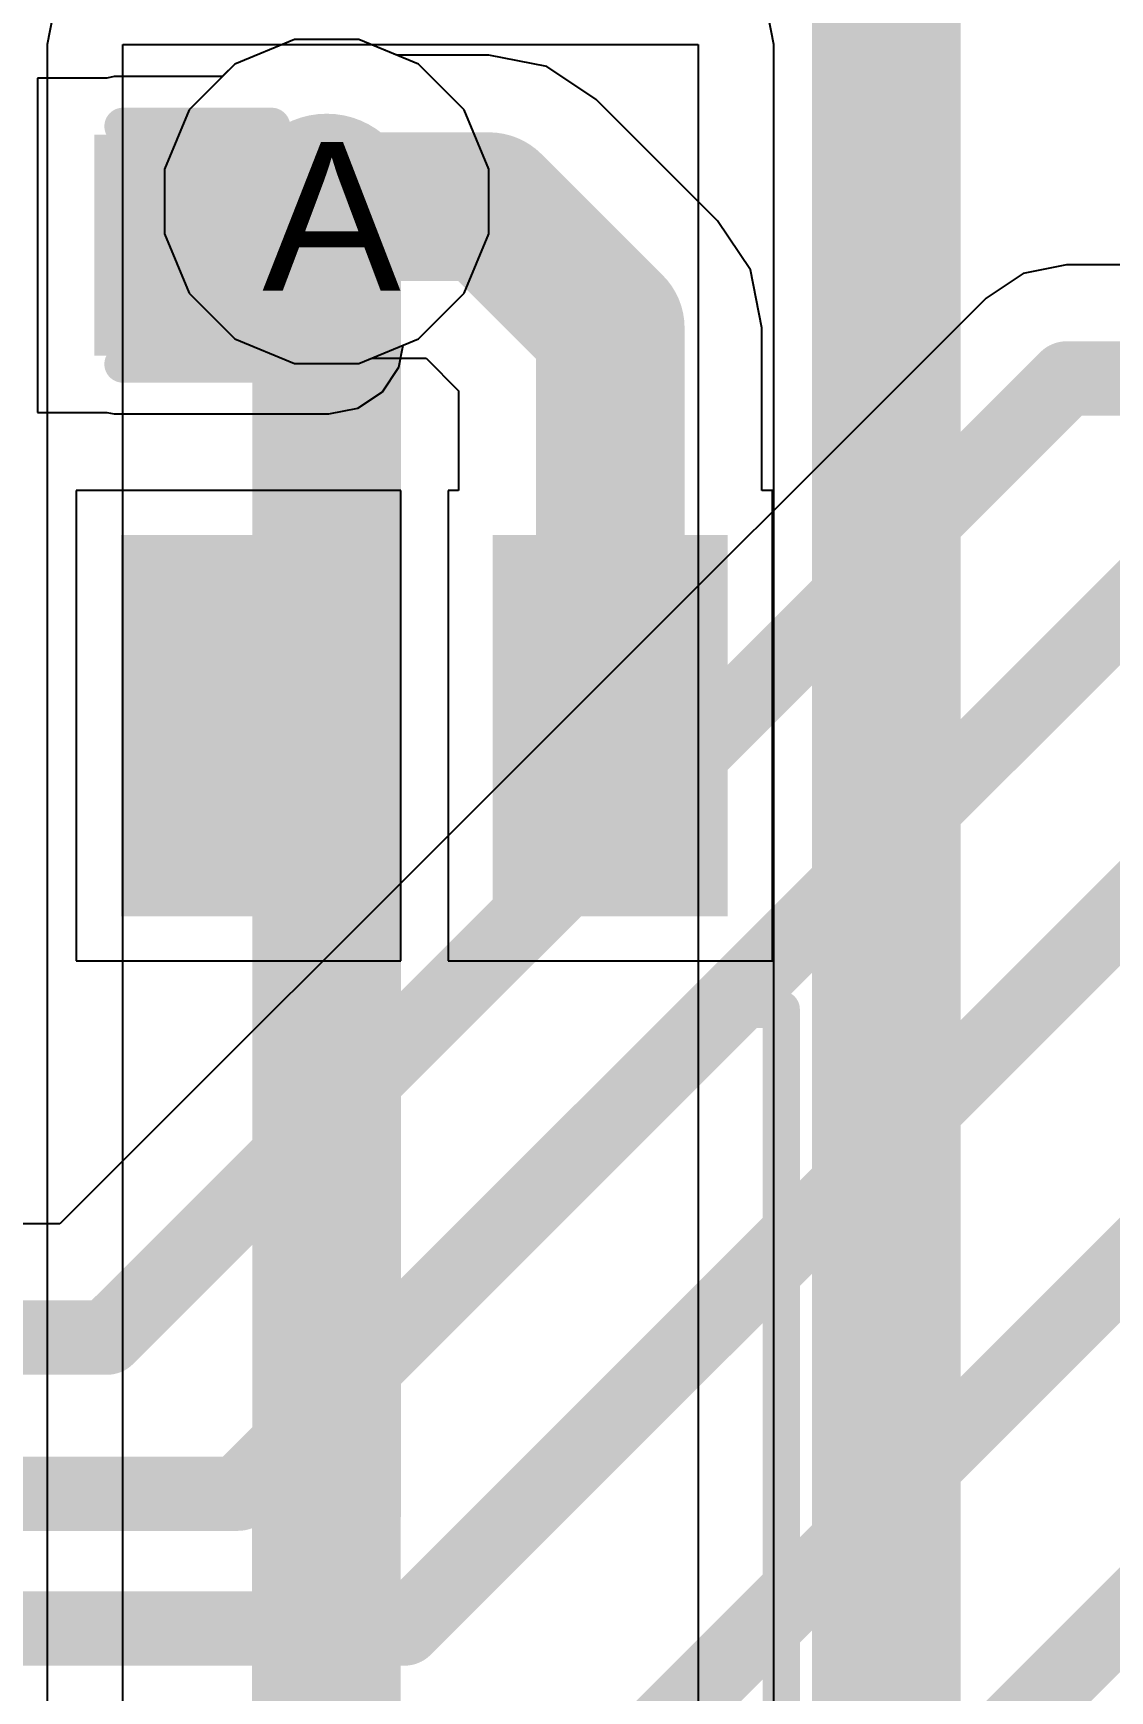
# Model space of a CAD drawing. Header units: inches. Extents: x 0 to 5271, y 0 to 5417.
# Drawn here: x 76.07 to 79.75, y 15.91 to 21.58 of the extents above; entities that cross this region are included whole.
import ezdxf

# ---------------------------------------------------------------- set-up
doc = ezdxf.new("R2010")
doc.units = ezdxf.units.IN
for name, color, linetype in [('Bottom Layer', 5, 'Continuous'), ('Bottom Overlay', 54, 'Continuous'), ('Bottom Paste', 16, 'Continuous'), ('Bottom Solder', 6, 'Continuous'), ('Drill Drawing', 1, 'Continuous'), ('L2_GND1', 16, 'Continuous'), ('L3_SIG1', 76, 'Continuous'), ('L4_PWR', 90, 'Continuous'), ('L5_GND2', 156, 'Continuous'), ('L6_SIG2', 130, 'Continuous'), ('L7_GND3', 216, 'Continuous'), ('Top Layer', 1, 'Continuous'), ('Top Overlay', 2, 'Continuous'), ('Top Paste', 8, 'Continuous'), ('Top Solder', 216, 'Continuous'), ('Via Holes', 16, 'Continuous')]:
    doc.layers.add(name, color=color, linetype=linetype)
doc.styles.add('Arial', font='', dxfattribs={"height": 0.2})
doc.styles.get('Arial').set_extended_font_data('Arial')

# ---------------------------------------------------------------- blocks, each defined once
blk = doc.blocks.new('C___0402_B_407')
at = {"layer": 'Bottom Layer'}
for points in [[(-0.24129492, 0.31749492), (-0.24129492, -0.31750508), (-0.69849492, -0.31750508), (-0.69849492, 0.31749492)], [(0.6985050799999999, 0.31749492), (0.6985050799999999, -0.31750508), (0.24130508, -0.31750508), (0.2413050799999999, 0.31749492)]]:
    blk.add_hatch(color=5, dxfattribs=at).paths.add_polyline_path(points)
at = {"layer": 'Bottom Paste'}
for points in [[(-0.24129492, 0.31749492), (-0.24129492, -0.31750508), (-0.69849492, -0.31750508), (-0.69849492, 0.31749492)], [(0.6985050799999999, 0.31749492), (0.6985050799999999, -0.31750508), (0.24130508, -0.31750508), (0.2413050799999999, 0.31749492)]]:
    blk.add_hatch(color=16, dxfattribs=at).paths.add_polyline_path(points)
at = {"layer": 'Bottom Solder'}
for points in [[(-0.18129504, 0.3774948), (-0.1812950399999999, -0.3775049599999999), (-0.7584947999999999, -0.3775049599999999), (-0.7584947999999999, 0.3774948)], [(0.75850496, 0.3774948), (0.75850496, -0.3775049599999999), (0.1813052, -0.3775049599999999), (0.1813051999999999, 0.3774948)]]:
    blk.add_hatch(color=6, dxfattribs=at).paths.add_polyline_path(points)
at = {"layer": 'Bottom Overlay'}
for points in [[(-0.27939492, 0.40639492, 0.127, 0.127, 0), (-0.78739492, 0.40639492, 0.127, 0.127, 0)], [(-0.78739492, 0.40639492, 0.127, 0.127, 0), (-0.78739492, -0.40640508, 0.127, 0.127, 0)], [(0.7874050799999999, 0.40639492, 0.127, 0.127, 0), (0.27940508, 0.40639492, 0.127, 0.127, 0)], [(0.7874050799999999, 0.40639492, 0.127, 0.127, 0), (0.7874050799999999, -0.40640508, 0.127, 0.127, 0)], [(-0.27939492, -0.40640508, 0.127, 0.127, 0), (-0.78739492, -0.40640508, 0.127, 0.127, 0)], [(0.7874050799999999, -0.40640508, 0.127, 0.127, 0), (0.27940508, -0.40640508, 0.127, 0.127, 0)]]:
    blk.add_lwpolyline(points, format="xyseb", dxfattribs=at)
for points in [[(-0.81914492, 0.40639492, 0.0635, 0.0635, 1), (-0.7556449199999999, 0.40639492, 0.0635, 0.0635, 1)], [(-0.81914492, 0.40639492, 0.0635, 0.0635, 1), (-0.7556449199999999, 0.40639492, 0.0635, 0.0635, 1)], [(-0.31114492, 0.40639492, 0.0635, 0.0635, 1), (-0.24764492, 0.40639492, 0.0635, 0.0635, 1)], [(0.24765508, 0.40639492, 0.0635, 0.0635, 1), (0.31115508, 0.40639492, 0.0635, 0.0635, 1)], [(0.75565508, 0.40639492, 0.0635, 0.0635, 1), (0.8191550799999999, 0.40639492, 0.0635, 0.0635, 1)], [(0.75565508, 0.40639492, 0.0635, 0.0635, 1), (0.8191550799999999, 0.40639492, 0.0635, 0.0635, 1)], [(-0.81914492, -0.40640508, 0.0635, 0.0635, 1), (-0.7556449199999999, -0.40640508, 0.0635, 0.0635, 1)], [(-0.81914492, -0.40640508, 0.0635, 0.0635, 1), (-0.7556449199999999, -0.40640508, 0.0635, 0.0635, 1)], [(-0.31114492, -0.40640508, 0.0635, 0.0635, 1), (-0.24764492, -0.40640508, 0.0635, 0.0635, 1)], [(0.24765508, -0.40640508, 0.0635, 0.0635, 1), (0.31115508, -0.40640508, 0.0635, 0.0635, 1)], [(0.75565508, -0.40640508, 0.0635, 0.0635, 1), (0.8191550799999999, -0.40640508, 0.0635, 0.0635, 1)], [(0.75565508, -0.40640508, 0.0635, 0.0635, 1), (0.8191550799999999, -0.40640508, 0.0635, 0.0635, 1)]]:
    blk.add_lwpolyline(points, format="xyseb", close=True, dxfattribs=at)
blk = doc.blocks.new('SOP_16_150____411')
at = {"layer": 'Top Layer'}
for points in [[(2.32500297, -2.8750133), (3.42500331, -2.8750133), (3.42500331, -3.4750121), (2.32500297, -3.4750121)], [(2.32500297, -4.1450133), (3.42500331, -4.1450133), (3.42500331, -4.745012099999999), (2.32500297, -4.745012099999999)]]:
    blk.add_hatch(color=1, dxfattribs=at).paths.add_polyline_path(points)
at = {"layer": 'Top Paste'}
for points in [[(2.32500297, -2.8750133), (3.42500331, -2.8750133), (3.42500331, -3.4750121), (2.32500297, -3.4750121)], [(2.32500297, -4.1450133), (3.42500331, -4.1450133), (3.42500331, -4.745012099999999), (2.32500297, -4.745012099999999)]]:
    blk.add_hatch(color=8, dxfattribs=at).paths.add_polyline_path(points)
at = {"layer": 'Top Solder'}
for points in [[(2.22340297, -2.7734133), (3.52660331, -2.7734133), (3.52660331, -3.5766121), (2.22340297, -3.5766121)], [(2.22340297, -4.0434133), (3.52660331, -4.0434133), (3.52660331, -4.8466121), (2.22340297, -4.8466121)]]:
    blk.add_hatch(color=216, dxfattribs=at).paths.add_polyline_path(points)
at = {"layer": 'Top Overlay'}
for points in [[(1.90497714, -4.876812699999999, 0.127, 0.127, 0), (1.90497714, -5.0292127, 0.127, 0.127, 0)], [(-1.90502286, -5.0292127, 0.127, 0.127, 0), (1.90497714, -5.0292127, 0.127, 0.127, 0)]]:
    blk.add_lwpolyline(points, format="xyseb", dxfattribs=at)
for points in [[(1.87322714, -4.876812699999999, 0.0635, 0.0635, 1), (1.93672714, -4.876812699999999, 0.0635, 0.0635, 1)], [(1.87322714, -5.0292127, 0.0635, 0.0635, 1), (1.93672714, -5.0292127, 0.0635, 0.0635, 1)], [(1.87322714, -5.0292127, 0.0635, 0.0635, 1), (1.93672714, -5.0292127, 0.0635, 0.0635, 1)]]:
    blk.add_lwpolyline(points, format="xyseb", close=True, dxfattribs=at)

msp = doc.modelspace()

# ---------------------------------------------------------------- hatches: boundary and pattern name
at = {"layer": 'Bottom Layer'}
h = msp.add_hatch(color=5, dxfattribs=at)
edge = h.paths.add_edge_path()
edge.add_arc((77.07375492, 21.00288408), 0.2999994, 0, 360)
msp.add_hatch(color=5, dxfattribs=at).paths.add_polyline_path([(77.08140032, 20.53587968), (77.08140032, 21.17087968), (76.34739112, 21.17087968), (76.34739112, 20.53587968)])
at = {"layer": 'L2_GND1'}
h = msp.add_hatch(color=16, dxfattribs=at)
edge = h.paths.add_edge_path()
edge.add_arc((77.07375492, 21.00288408), 0.2999994, 0, 360)
at = {"layer": 'L3_SIG1'}
h = msp.add_hatch(color=76, dxfattribs=at)
edge = h.paths.add_edge_path()
edge.add_arc((77.07375492, 21.00288408), 0.2999994, 0, 360)
at = {"layer": 'L4_PWR'}
h = msp.add_hatch(color=90, dxfattribs=at)
edge = h.paths.add_edge_path()
edge.add_arc((77.07375492, 21.00288408), 0.2999994, 0, 360)
at = {"layer": 'L5_GND2'}
h = msp.add_hatch(color=156, dxfattribs=at)
edge = h.paths.add_edge_path()
edge.add_arc((77.07375492, 21.00288408), 0.2999994, 0, 360)
at = {"layer": 'L6_SIG2'}
h = msp.add_hatch(color=130, dxfattribs=at)
edge = h.paths.add_edge_path()
edge.add_arc((77.07375492, 21.00288408), 0.2999994, 0, 360)
at = {"layer": 'L7_GND3'}
h = msp.add_hatch(color=216, dxfattribs=at)
edge = h.paths.add_edge_path()
edge.add_arc((77.07375492, 21.00288408), 0.2999994, 0, 360)
at = {"layer": 'Top Layer'}
h = msp.add_hatch(color=1, dxfattribs=at)
edge = h.paths.add_edge_path()
edge.add_arc((77.07375492, 21.00288408), 0.2999994, 0, 360)
at = {"layer": 'Via Holes'}
h = msp.add_hatch(color=7, dxfattribs=at)
edge = h.paths.add_edge_path()
edge.add_arc((77.07375492, 21.00288408), 0.1499997, 0, 360)

# ---------------------------------------------------------------- linework, layer by layer
at = {"layer": 'Bottom Layer'}
for p, q in [((76.96355702, 21.55688348), (76.75994046, 21.47254278)), ((77.18395281999999, 21.55688348), (76.96355702, 21.55688348)), ((77.38756938, 21.47254278), (77.18395281999999, 21.55688348)), ((76.3225042, 21.42490508), (76.08569492, 21.42490508)), ((76.08569492, 21.42490508), (76.08569492, 20.28190508)), ((76.34739112, 21.42985554), (76.3225042, 21.42490508)), ((76.71725321999999, 21.42985554), (76.34739112, 21.42985554)), ((76.75994046, 21.47254278), (76.71725321999999, 21.42985554)), ((77.54341362, 21.31669854), (77.38756938, 21.47254278)), ((77.62775432, 21.11308198), (77.54341362, 21.31669854)), ((77.62775432, 20.89268618), (77.62775432, 21.11308198)), ((77.54341362, 20.68906962), (77.62775432, 20.89268618)), ((77.38756938, 20.53322538), (77.54341362, 20.68906962)), ((77.32066323999999, 20.43677396), (77.33556288, 20.51168364)), ((77.33556288, 20.51168364), (77.38756938, 20.53322538)), ((77.26452416, 20.35275584), (77.32066323999999, 20.43677396)), ((77.18050604, 20.29661676), (77.26452416, 20.35275584)), ((77.08140032, 20.27690382), (77.18050604, 20.29661676)), ((76.08569492, 20.28190508), (76.32224766, 20.28190508)), ((76.32224766, 20.28190508), (76.34739112, 20.27690382)), ((76.34739112, 20.27690382), (77.08140032, 20.27690382))]:
    msp.add_line(p, q, dxfattribs=at)
at = {"layer": 'L2_GND1'}
for p, q in [((76.96355702, 21.55688348), (76.75994046, 21.47254278)), ((77.18395281999999, 21.55688348), (76.96355702, 21.55688348)), ((77.38756938, 21.47254278), (77.18395281999999, 21.55688348)), ((76.75994046, 21.47254278), (76.60409622, 21.31669854)), ((77.54341362, 21.31669854), (77.38756938, 21.47254278)), ((76.60409622, 21.31669854), (76.51975552, 21.11308198)), ((77.62775432, 21.11308198), (77.54341362, 21.31669854)), ((76.51975552, 21.11308198), (76.51975552, 20.89268618)), ((77.62775432, 20.89268618), (77.62775432, 21.11308198)), ((76.51975552, 20.89268618), (76.60409622, 20.68906962)), ((77.54341362, 20.68906962), (77.62775432, 20.89268618)), ((76.60409622, 20.68906962), (76.75994046, 20.53322538)), ((77.38756938, 20.53322538), (77.54341362, 20.68906962)), ((76.75994046, 20.53322538), (76.96355702, 20.44888468)), ((77.18395281999999, 20.44888468), (77.38756938, 20.53322538)), ((76.96355702, 20.44888468), (77.18395281999999, 20.44888468))]:
    msp.add_line(p, q, dxfattribs=at)
at = {"layer": 'L3_SIG1'}
for p, q in [((76.96355702, 21.55688348), (76.75994046, 21.47254278)), ((77.18395281999999, 21.55688348), (76.96355702, 21.55688348)), ((77.38756938, 21.47254278), (77.18395281999999, 21.55688348)), ((76.75994046, 21.47254278), (76.60409622, 21.31669854)), ((77.54341362, 21.31669854), (77.38756938, 21.47254278)), ((76.60409622, 21.31669854), (76.51975552, 21.11308198)), ((77.62775432, 21.11308198), (77.54341362, 21.31669854)), ((76.51975552, 21.11308198), (76.51975552, 20.89268618)), ((77.62775432, 20.89268618), (77.62775432, 21.11308198)), ((76.51975552, 20.89268618), (76.60409622, 20.68906962)), ((77.54341362, 20.68906962), (77.62775432, 20.89268618)), ((76.60409622, 20.68906962), (76.75994046, 20.53322538)), ((77.38756938, 20.53322538), (77.54341362, 20.68906962)), ((76.75994046, 20.53322538), (76.96355702, 20.44888468)), ((77.18395281999999, 20.44888468), (77.38756938, 20.53322538)), ((76.96355702, 20.44888468), (77.18395281999999, 20.44888468))]:
    msp.add_line(p, q, dxfattribs=at)
at = {"layer": 'L4_PWR'}
for p, q in [((76.13854216, 21.63830572), (76.11882922, 21.5392)), ((78.60148618, 21.5392), (78.58177323999999, 21.63830572)), ((76.11882922, 21.5392), (76.11882922, 15.44817586)), ((76.37780507999999, 15.1892), (76.37780507999999, 21.5392)), ((76.37780507999999, 21.5392), (78.34251032, 21.5392)), ((78.34251032, 21.5392), (78.34251032, 14.82691472)), ((78.60148618, 14.82691472), (78.60148618, 21.5392))]:
    msp.add_line(p, q, dxfattribs=at)
for points in [[(78.98601932, 11.58057628, 0.508, 0.508, 0), (78.98601932, 23.14194508, 0.508, 0.508, 0)], [(77.07375492, 16.52082548, 0.508, 0.508, 0), (77.07375492, 21.00288408, 0.508, 0.508, 0)], [(77.07253571999999, 16.51955548, 0.508, 0.508, 0), (77.07375492, 16.52082548, 0.508, 0.508, 0)], [(77.07253571999999, 13.01939992, 0.508, 0.508, 0), (77.07253571999999, 16.51955548, 0.508, 0.508, 0)]]:
    msp.add_lwpolyline(points, format="xyseb", dxfattribs=at)
for points in [[(76.94675492, 21.00288408, 0.254, 0.254, 1), (77.20075492, 21.00288408, 0.254, 0.254, 1)], [(76.94553572, 16.51955548, 0.254, 0.254, 1), (77.19953572, 16.51955548, 0.254, 0.254, 1)], [(76.94553572, 16.51955548, 0.254, 0.254, 1), (77.19953572, 16.51955548, 0.254, 0.254, 1)], [(76.94675492, 16.52082548, 0.254, 0.254, 1), (77.20075492, 16.52082548, 0.254, 0.254, 1)], [(76.94675492, 16.52082548, 0.254, 0.254, 1), (77.20075492, 16.52082548, 0.254, 0.254, 1)]]:
    msp.add_lwpolyline(points, format="xyseb", close=True, dxfattribs=at)
at = {"layer": 'L5_GND2'}
for p, q in [((76.96355702, 21.55688348), (76.75994046, 21.47254278)), ((77.18395281999999, 21.55688348), (76.96355702, 21.55688348)), ((77.38756938, 21.47254278), (77.18395281999999, 21.55688348)), ((76.75994046, 21.47254278), (76.60409622, 21.31669854)), ((77.54341362, 21.31669854), (77.38756938, 21.47254278)), ((76.60409622, 21.31669854), (76.51975552, 21.11308198)), ((77.62775432, 21.11308198), (77.54341362, 21.31669854)), ((76.51975552, 21.11308198), (76.51975552, 20.89268618)), ((77.62775432, 20.89268618), (77.62775432, 21.11308198)), ((76.51975552, 20.89268618), (76.60409622, 20.68906962)), ((77.54341362, 20.68906962), (77.62775432, 20.89268618)), ((76.60409622, 20.68906962), (76.75994046, 20.53322538)), ((77.38756938, 20.53322538), (77.54341362, 20.68906962)), ((76.75994046, 20.53322538), (76.96355702, 20.44888468)), ((77.18395281999999, 20.44888468), (77.38756938, 20.53322538)), ((76.96355702, 20.44888468), (77.18395281999999, 20.44888468))]:
    msp.add_line(p, q, dxfattribs=at)
at = {"layer": 'L6_SIG2'}
for p, q in [((76.96355702, 21.55688348), (76.75994046, 21.47254278)), ((77.18395281999999, 21.55688348), (76.96355702, 21.55688348)), ((77.38756938, 21.47254278), (77.18395281999999, 21.55688348)), ((76.75994046, 21.47254278), (76.60409622, 21.31669854)), ((77.54341362, 21.31669854), (77.38756938, 21.47254278)), ((76.60409622, 21.31669854), (76.51975552, 21.11308198)), ((77.62775432, 21.11308198), (77.54341362, 21.31669854)), ((76.51975552, 21.11308198), (76.51975552, 20.89268618)), ((77.62775432, 20.89268618), (77.62775432, 21.11308198)), ((76.51975552, 20.89268618), (76.60409622, 20.68906962)), ((77.54341362, 20.68906962), (77.62775432, 20.89268618)), ((79.45288402, 20.75697906), (79.32685683999999, 20.67277044)), ((79.6015426, 20.78654974), (79.45288402, 20.75697906)), ((80.63693042, 20.78654974), (79.6015426, 20.78654974)), ((76.60409622, 20.68906962), (76.75994046, 20.53322538)), ((77.38756938, 20.53322538), (77.54341362, 20.68906962)), ((79.32685683999999, 20.67277044), (76.16215146, 17.50806506)), ((76.75994046, 20.53322538), (76.96355702, 20.44888468)), ((77.18395281999999, 20.44888468), (77.38756938, 20.53322538)), ((76.96355702, 20.44888468), (77.18395281999999, 20.44888468)), ((76.16215146, 17.50806506), (73.93325828, 17.50806506))]:
    msp.add_line(p, q, dxfattribs=at)
for points in [[(76.32305792, 17.1196, 0.254, 0.254, 0), (79.6015426, 20.39808468, 0.254, 0.254, 0)], [(79.6015426, 20.39808468, 0.254, 0.254, 0), (81.03193852, 20.39808468, 0.254, 0.254, 0)], [(76.77200291999999, 16.5862, 0.254, 0.254, 0), (79.89661439999999, 19.71081148, 0.254, 0.254, 0)], [(77.3392662, 16.1252662, 0.254, 0.254, 0), (80.09981948, 18.88581948, 0.254, 0.254, 0)], [(78.00318664, 15.5702, 0.254, 0.254, 0), (80.56879492, 18.13580828, 0.254, 0.254, 0)], [(78.66495823999999, 15.0368, 0.254, 0.254, 0), (81.01395532, 17.38579708, 0.254, 0.254, 0)], [(72.03494864, 17.1196, 0.254, 0.254, 0), (76.32305792, 17.1196, 0.254, 0.254, 0)], [(72.77154863999999, 16.5862, 0.254, 0.254, 0), (76.77200291999999, 16.5862, 0.254, 0.254, 0)], [(73.5806123, 16.1252662, 0.254, 0.254, 0), (77.3392662, 16.1252662, 0.254, 0.254, 0)]]:
    msp.add_lwpolyline(points, format="xyseb", dxfattribs=at)
for points in [[(79.5380426, 20.39808468, 0.127, 0.127, 1), (79.66504259999999, 20.39808468, 0.127, 0.127, 1)], [(79.5380426, 20.39808468, 0.127, 0.127, 1), (79.66504259999999, 20.39808468, 0.127, 0.127, 1)], [(76.25955791999999, 17.1196, 0.127, 0.127, 1), (76.38655791999999, 17.1196, 0.127, 0.127, 1)], [(76.25955791999999, 17.1196, 0.127, 0.127, 1), (76.38655791999999, 17.1196, 0.127, 0.127, 1)], [(76.70850292, 16.5862, 0.127, 0.127, 1), (76.83550292, 16.5862, 0.127, 0.127, 1)], [(76.70850292, 16.5862, 0.127, 0.127, 1), (76.83550292, 16.5862, 0.127, 0.127, 1)], [(77.27576619999999, 16.1252662, 0.127, 0.127, 1), (77.4027662, 16.1252662, 0.127, 0.127, 1)], [(77.27576619999999, 16.1252662, 0.127, 0.127, 1), (77.4027662, 16.1252662, 0.127, 0.127, 1)]]:
    msp.add_lwpolyline(points, format="xyseb", close=True, dxfattribs=at)
at = {"layer": 'L7_GND3'}
for p, q in [((76.96355702, 21.55688348), (76.75994046, 21.47254278)), ((77.18395281999999, 21.55688348), (76.96355702, 21.55688348)), ((77.38756938, 21.47254278), (77.18395281999999, 21.55688348)), ((76.75994046, 21.47254278), (76.60409622, 21.31669854)), ((77.54341362, 21.31669854), (77.38756938, 21.47254278)), ((76.60409622, 21.31669854), (76.51975552, 21.11308198)), ((77.62775432, 21.11308198), (77.54341362, 21.31669854)), ((76.51975552, 21.11308198), (76.51975552, 20.89268618)), ((77.62775432, 20.89268618), (77.62775432, 21.11308198)), ((76.51975552, 20.89268618), (76.60409622, 20.68906962)), ((77.54341362, 20.68906962), (77.62775432, 20.89268618)), ((76.60409622, 20.68906962), (76.75994046, 20.53322538)), ((77.38756938, 20.53322538), (77.54341362, 20.68906962)), ((76.75994046, 20.53322538), (76.96355702, 20.44888468)), ((77.18395281999999, 20.44888468), (77.38756938, 20.53322538)), ((76.96355702, 20.44888468), (77.18395281999999, 20.44888468))]:
    msp.add_line(p, q, dxfattribs=at)
at = {"layer": 'Top Layer'}
for p, q in [((76.96355702, 21.55688348), (76.75994046, 21.47254278)), ((77.18395281999999, 21.55688348), (76.96355702, 21.55688348)), ((77.31347503999999, 21.5032336), (77.18395281999999, 21.55688348)), ((77.62803371999999, 21.5032336), (77.31347503999999, 21.5032336)), ((77.82624515999998, 21.46380772), (77.62803371999999, 21.5032336)), ((76.75994046, 21.47254278), (76.60409622, 21.31669854)), ((77.9942814, 21.35152956), (77.82624515999998, 21.46380772)), ((76.60409622, 21.31669854), (76.51975552, 21.11308198)), ((78.40875859999998, 20.93705236), (77.9942814, 21.35152956)), ((76.51975552, 21.11308198), (76.51975552, 20.89268618)), ((78.52103676, 20.76901866), (78.40875859999998, 20.93705236)), ((76.51975552, 20.89268618), (76.60409622, 20.68906962)), ((78.56046264, 20.57080468), (78.52103676, 20.76901866)), ((76.60409622, 20.68906962), (76.75994046, 20.53322538)), ((78.56046264, 20.01529398), (78.56046264, 20.57080468)), ((76.75994046, 20.53322538), (76.96355702, 20.44888468)), ((77.18395281999999, 20.44888468), (77.22848409999999, 20.46733016)), ((77.22848409999999, 20.46733016), (77.41349007999999, 20.46733016)), ((77.41349007999999, 20.46733016), (77.5245592, 20.35626104)), ((76.96355702, 20.44888468), (77.18395281999999, 20.44888468)), ((77.5245592, 20.35626104), (77.5245592, 20.01529398)), ((77.32651032, 20.01529398), (76.21851151999999, 20.01529398)), ((76.21851151999999, 20.01529398), (76.21851151999999, 18.40729618)), ((77.32651032, 18.40729618), (77.32651032, 20.01529398)), ((77.5245592, 20.01529398), (77.48851151999999, 20.01529398)), ((77.48851151999999, 20.01529398), (77.48851151999999, 18.40729618)), ((78.59651032, 20.01529398), (78.56046264, 20.01529398)), ((78.59651032, 18.40729618), (78.59651032, 20.01529398)), ((76.21851151999999, 18.40729618), (77.32651032, 18.40729618)), ((77.48851151999999, 18.40729618), (78.59651032, 18.40729618))]:
    msp.add_line(p, q, dxfattribs=at)
for points in [[(77.07375492, 21.00288408, 0.508, 0.508, 0), (77.09135712, 20.98528188, 0.508, 0.508, 0)], [(77.09135712, 20.98528188, 0.508, 0.508, 0), (77.62803371999999, 20.98528188, 0.508, 0.508, 0)], [(77.62803371999999, 20.98528188, 0.508, 0.508, 0), (78.04251092, 20.57080468, 0.508, 0.508, 0)], [(78.04251092, 19.21129508, 0.508, 0.508, 0), (78.04251092, 20.57080468, 0.508, 0.508, 0)]]:
    msp.add_lwpolyline(points, format="xyseb", dxfattribs=at)
for points in [[(76.94675492, 21.00288408, 0.254, 0.254, 1), (77.20075492, 21.00288408, 0.254, 0.254, 1)], [(76.96435711999999, 20.98528188, 0.254, 0.254, 1), (77.21835712, 20.98528188, 0.254, 0.254, 1)], [(76.96435711999999, 20.98528188, 0.254, 0.254, 1), (77.21835712, 20.98528188, 0.254, 0.254, 1)], [(77.50103372, 20.98528188, 0.254, 0.254, 1), (77.75503372, 20.98528188, 0.254, 0.254, 1)], [(77.50103372, 20.98528188, 0.254, 0.254, 1), (77.75503372, 20.98528188, 0.254, 0.254, 1)], [(77.91551092, 20.57080468, 0.254, 0.254, 1), (78.16951092, 20.57080468, 0.254, 0.254, 1)], [(77.91551092, 20.57080468, 0.254, 0.254, 1), (78.16951092, 20.57080468, 0.254, 0.254, 1)], [(77.91551092, 19.21129508, 0.254, 0.254, 1), (78.16951092, 19.21129508, 0.254, 0.254, 1)]]:
    msp.add_lwpolyline(points, format="xyseb", close=True, dxfattribs=at)

# ---------------------------------------------------------------- block references
for name, p, rotation in [('C___0402_B_407', (76.0984, 20.8534), 180), ('SOP_16_150____411', (73.59749821999999, 16.33629194), 90)]:
    msp.add_blockref(name, p, dxfattribs=dict(rotation=rotation))

# ---------------------------------------------------------------- texts
at = {"layer": 'Drill Drawing', "style": 'Arial'}
msp.add_text('A', height=0.508, dxfattribs=at).set_placement((76.85367662, 20.6981679))

doc.saveas('drawing.dxf')
